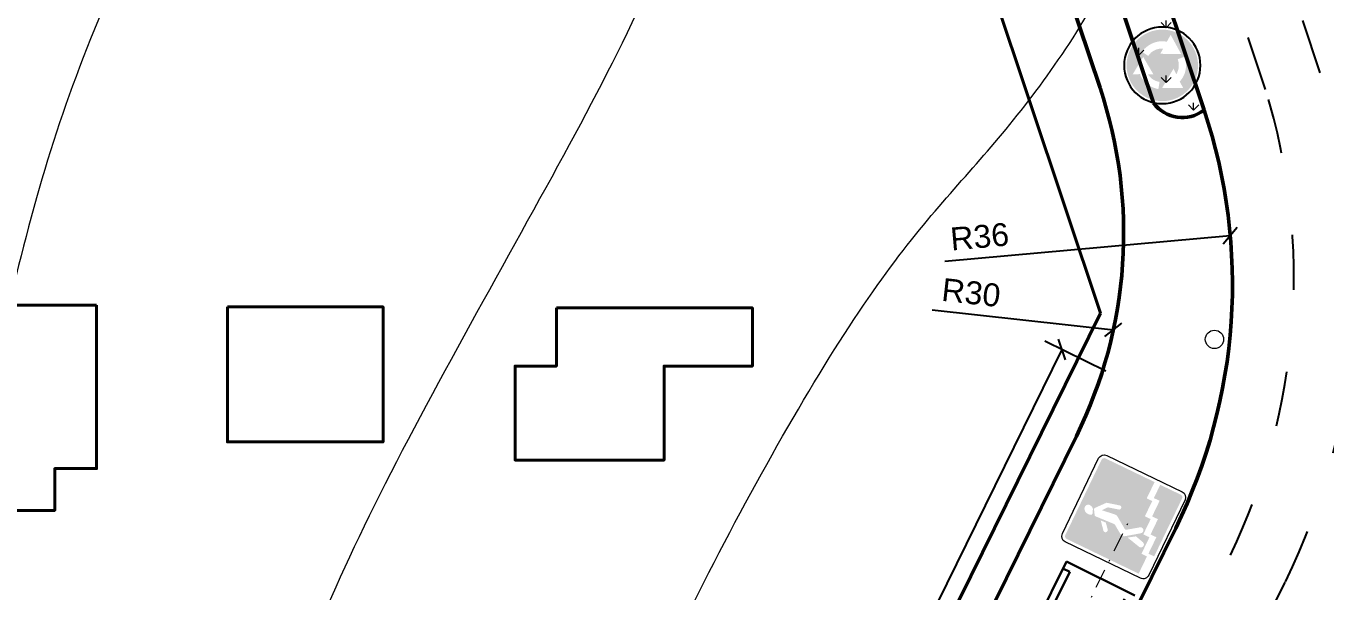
# Model space of a CAD drawing. Header units: millimetres. Extents: x -2123 to 33349, y -614 to 835.
# Drawn here: x -105.2 to -20.1, y 377.9 to 415 of the extents above; entities that cross this region are included whole.
import ezdxf

# ---------------------------------------------------------------- set-up
doc = ezdxf.new("R2010")
doc.units = ezdxf.units.MM
doc.linetypes.add('ACAD_ISO03W100', pattern=[30, 12, -18])
doc.linetypes.add('DASHDOT', pattern=[25.4, 12.7, -6.35, 0, -6.35])
doc.layers.get('0').update_dxf_attribs({"lineweight": 15})
for name, color, linetype, lineweight in [('Горизонталі', 7, 'Continuous', 18), ('Дор. Розм.', 7, 'Continuous', 50), ('Забудова', 40, 'Continuous', 40), ('поздовжній профіль', 250, 'Continuous', 15), ('Пішохідні переходи', 7, 'Continuous', 13), ('Текст', 7, 'Continuous', 15), ('Червоні лінії', 10, 'Continuous', 40)]:
    doc.layers.add(name, color=color, linetype=linetype, lineweight=lineweight)
doc.layers.add('Дорожні знаки', color=7, linetype='Continuous')
doc.layers.add('Розмітка', color=7, linetype='ACAD_ISO03W100')
doc.layers.add('Озелення', color=7, linetype='Continuous', lineweight=15, true_color=0x2bad00)
doc.styles.get("Standard").update_dxf_attribs({"font": 'arial.ttf'})
doc.dimstyles.new('ISO-25', dxfattribs={"dimtxt": 1.5, "dimasz": 1, "dimexe": 1.25, "dimexo": 0.625, "dimtad": 3, "dimtxsty": 'Standard', "dimblk": 'OBLIQUE', "dimcen": 2.5, "dimadec": 0, "dimazin": 0, "dimtfac": 1, "dimtmove": 1, "dimatfit": 3, "dimfxl": 1, "dimarcsym": 0})

# ---------------------------------------------------------------- blocks, each defined once
blk = doc.blocks.new('_Oblique')
at = {"color": 0, "linetype": 'ByBlock', "lineweight": -2}
blk.add_line((-0.5, -0.5), (0.5, 0.5), dxfattribs=at)
blk = doc.blocks.new('*D223')
at = {"layer": 'Defpoints', "color": 0, "transparency": 16777216}
for p in [(-63.806, 398.42), (-33.99, 395.109)]:
    blk.add_point(p, dxfattribs=at)
at = {"layer": 'Текст', "color": 0, "lineweight": -2, "transparency": 16777216}
blk.add_line((-45.86, 396.427), (-33.99, 395.109), dxfattribs=at)
at = {"layer": 'Текст', "color": 0, "lineweight": -2, "transparency": 16777216, "rotation": 353.6641130368559}
blk.add_blockref('_Oblique', (-33.99, 395.109), dxfattribs=at)
at = {"layer": 'Текст', "color": 0, "transparency": 16777216, "insert": (-43.307, 397.544), "char_height": 1.5, "attachment_point": 5, "rotation": 353.66411}
blk.add_mtext('R30', dxfattribs=at)
blk = doc.blocks.new('*D224')
at = {"layer": 'Defpoints', "color": 0, "transparency": 16777216}
for p in [(-26.332, 401.282), (-62.188, 398.071)]:
    blk.add_point(p, dxfattribs=at)
at = {"layer": 'Текст', "color": 0, "lineweight": -2, "transparency": 16777216}
blk.add_line((-45.034, 399.607), (-26.332, 401.282), dxfattribs=at)
at = {"layer": 'Текст', "color": 0, "lineweight": -2, "transparency": 16777216, "rotation": 5.118190706992529}
blk.add_blockref('_Oblique', (-26.332, 401.282), dxfattribs=at)
at = {"layer": 'Текст', "color": 0, "transparency": 16777216, "insert": (-42.751, 401.209), "char_height": 1.5, "attachment_point": 5, "rotation": 5.11819}
blk.add_mtext('R36', dxfattribs=at)
blk = doc.blocks.new('*D263')
at = {"layer": 'Defpoints', "color": 0, "transparency": 16777216}
for p in [(-33.927, 392.134), (-64.688, 338.381), (-61.257, 336.69)]:
    blk.add_point(p, dxfattribs=at)
at = {"layer": 'Текст', "color": 0, "lineweight": -2, "transparency": 16777216}
for p, q in [((-34.488, 392.41), (-38.479, 394.378)), ((-37.358, 393.825), (-64.688, 338.381)), ((-61.818, 336.966), (-65.809, 338.933))]:
    blk.add_line(p, q, dxfattribs=at)
for p, rotation in [((-37.358, 393.825), 63.76013394622103), ((-64.688, 338.381), 243.7601339462211)]:
    blk.add_blockref('_Oblique', p, dxfattribs=dict(at, rotation=rotation))
at = {"layer": 'Текст', "color": 0, "transparency": 16777216, "insert": (-52.392, 366.778), "char_height": 1.5, "attachment_point": 5, "rotation": 63.76013}
blk.add_mtext('61,81', dxfattribs=at)
blk = doc.blocks.new('4-3')
h = blk.add_hatch(color=5)
h.paths.add_polyline_path([(0.23, 0, 1), (6.77, 0, 1)])
h.paths.add_polyline_path([(2.02, 1.63), (2.14, 1.73), (2.25, 1.81), (2.38, 1.89), (2.55, 1.98), (2.69, 2.04), (2.81, 2.08), (2.92, 2.12), (3.06, 2.15), (3.14, 2.16), (3.25, 1.51), (3.13, 1.49), (2.96, 1.44), (2.82, 1.38), (2.69, 1.31), (2.6, 1.25), (2.51, 1.19), (2.4, 1.08), (2.3, 0.98), (2.22, 0.87), (2.18, 0.81), (2.68, 0.81), (1.75, -0.77), (0.79, 0.82), (1.48, 0.8), (1.52, 0.97), (1.59, 1.1), (1.68, 1.24), (1.8, 1.4), (1.92, 1.53)], flags=16)
h.paths.add_polyline_path([(3.49, 2.06), (5.4, 2.06), (5.1, 1.47), (5.2, 1.35), (5.32, 1.19), (5.44, 0.99), (5.55, 0.74), (5.61, 0.53), (5.65, 0.32), (5.67, 0.16), (5.68, -0.06), (5.65, -0.3), (5.6, -0.57), (5.54, -0.76), (5.52, -0.79), (4.91, -0.56), (4.96, -0.4), (5, -0.24), (5.01, -0.08), (5.01, 0.02), (5.01, 0.14), (4.99, 0.28), (4.97, 0.38), (4.91, 0.54), (4.86, 0.66), (4.82, 0.75), (4.78, 0.81), (4.53, 0.3)], flags=16)
h.paths.add_polyline_path([(2.21, -0.86), (2.31, -1), (2.49, -1.19), (2.68, -1.32), (2.95, -1.45), (3.21, -1.52), (3.34, -1.54), (3.56, -1.54), (3.57, -1.52), (3.31, -1.06), (5.23, -1.03), (4.27, -2.79), (3.91, -2.16), (3.74, -2.19), (3.37, -2.2), (3.11, -2.18), (2.75, -2.08), (2.54, -1.99), (2.3, -1.86), (2.1, -1.71), (1.89, -1.54), (1.77, -1.39), (1.65, -1.24)], flags=16)
at = {"color": 5}
blk.add_circle((3.5, 0), 3.5, dxfattribs=at)
blk = doc.blocks.new('столб')
at = {"layer": 'поздовжній профіль', "color": 160}
for points in [[(-500, 0, 0, 0, 0), (-1000, 0, 350, 0, 0), (-1700, 0, 0, 0, 0)], [(500, 0, 0, 0, 0), (1000, 0, 350, 0, 0), (1700, 0, 0, 0, 0)]]:
    blk.add_lwpolyline(points, format="xyseb", dxfattribs=at)
blk.add_circle((0, 0), 500, dxfattribs=at)
blk = doc.blocks.new('5-17-1')
h = blk.add_hatch(color=5)
h.paths.add_polyline_path([(6.742, 3.041, 0.414214), (6.531, 3.252), (0.45, 3.252, 0.414214), (0.239, 3.041), (0.239, -0.931), (1.554, -0.931), (1.554, -1.375), (2.787, -1.375), (2.787, -1.842), (4.019, -1.842), (4.019, -2.334), (5.351, -2.334), (5.351, -2.777), (6.742, -2.777)])
h.paths.add_polyline_path([(4.433, 2.357), (4.396, 2.225), (4.345, 2.16), (4.264, 2.138), (4.116, 2.195), (3.933, 2.276), (3.869, 2.342), (3.804, 2.488), (3.796, 2.59), (3.796, 2.656), (3.848, 2.751), (3.891, 2.81), (3.994, 2.853), (4.104, 2.861), (4.228, 2.817), (4.382, 2.663), (4.425, 2.539)], flags=16)
h.paths.add_polyline_path([(4.34, 1.911), (4.348, 1.865), (4.268, 0.457, 0.163851), (4.319, 0.272), (4.714, -0.315, -0.317132), (4.706, -0.719), (4.029, -1.643, -0.900401), (3.638, -1.441), (4.259, -0.578, 0.312757), (4.26, -0.464), (3.66, 0.427, -0.184538), (3.612, 0.636), (3.75, 1.635), (3.409, 1.37), (3.375, 1.326), (3.358, 1.293), (3.164, 0.533), (3.134, 0.486), (3.073, 0.447), (3.025, 0.441), (2.96, 0.45), (2.908, 0.485), (2.881, 0.524), (2.867, 0.561), (2.872, 0.63), (3.113, 1.573), (3.824, 2.173), (3.864, 2.189), (3.901, 2.192), (3.948, 2.176), (4.307, 1.948)], flags=16)
h.paths.add_polyline_path([(5.071, 0.862), (5.095, 0.777), (5.074, 0.697), (5.013, 0.634), (4.932, 0.608), (4.846, 0.632), (4.435, 0.989), (4.455, 1.391)], flags=16)
h.paths.add_polyline_path([(4.726, -0.918), (4.98, -1.996, -0.855356), (4.551, -2.074), (4.384, -1.421)], flags=16)
h.paths.add_polyline_path([(5.129, -2.788), (3.798, -2.788), (3.798, -2.321), (2.565, -2.321), (2.565, -1.853), (1.308, -1.853), (1.308, -1.388), (0.239, -1.388), (0.239, -3.041, 0.414214), (0.45, -3.252), (5.12, -3.252)])
at = {"color": 5}
for p, q in [((0, 3.041), (0, -3.041)), ((6.531, 3.491), (0.45, 3.491)), ((6.981, -3.041), (6.981, 3.041)), ((0.45, -3.491), (6.531, -3.491))]:
    blk.add_line(p, q, dxfattribs=at)
for centre, start, end in [((0.45, 3.041), 90, 180), ((6.531, 3.041), 0, 90), ((0.45, -3.041), 180, 270), ((6.531, -3.041), 270, 0)]:
    blk.add_arc(centre, 0.45, start, end, dxfattribs=at)

msp = doc.modelspace()

# ---------------------------------------------------------------- hatches: boundary and pattern name
at = {"layer": 'Озелення'}
h = msp.add_hatch(dxfattribs=at)
h.set_pattern_fill('GRASS', color=0, scale=0.1)
edge = h.paths.add_edge_path()
edge.add_line((-55.252, 490.812), (-58.098, 489.86))
edge.add_line((-58.098, 489.86), (-31.369, 409.963))
edge.add_arc((-29.473, 411.388), 2.372, 216.93181, 306.93181)
edge.add_line((-28.048, 409.492), (-55.252, 490.812))

# ---------------------------------------------------------------- linework, layer by layer
at = {"color": 0, "lineweight": 30}
msp.add_line((-36.845, 379.269), (-37.291, 379.49), dxfattribs=at)
at = {"layer": 'Горизонталі', "color": 0}
for points, knots in [([(-50.59, 529.418), (-51.071, 528.896), (-55.252, 524.086), (-60.194, 513.565), (-74.375, 466.072), (-82.989, 448.36), (-98.234, 421.955), (-105.212, 403.722), (-109.263, 381.889), (-119.167, 367.933), (-140.263, 359.435), (-154.621, 355.588), (-170.651, 346.323), (-173.866, 344.819, 249), (-178.204, 334.38, 249), (-169.824, 321.496, 249), (-171.046, 309.727, 249), (-181.05, 296.285, 249), (-215.776, 276.236, 249), (-216.386, 275.884, 249), (-217.005, 275.527, 249), (-217.634, 275.167, 249), (-218.029, 274.94, 249), (-218.427, 274.712, 249), (-218.83, 274.482, 249)], [10.875411, 10.875411, 10.875411, 10.875411, 11, 12, 13, 14, 15, 16, 17, 18, 19, 20, 20, 20, 21, 22, 23, 24, 24, 24, 24.017573, 24.017573, 24.017573, 24.028612, 24.028612, 24.028612, 24.028612]), ([(95.551, 508.478), (89.987, 512.71), (75.298, 514.216), (55.304, 512.427), (35.449, 505.796), (33.26, 504.939), (10.751, 503.138), (-7.481, 503.138), (-24.363, 499.987), (-38.768, 488.733), (-45.746, 473.877), (-59.927, 426.383), (-68.541, 408.671), (-83.786, 382.266), (-90.764, 364.034), (-94.815, 342.2), (-104.719, 328.245), (-125.815, 319.746), (-140.173, 315.899), (-156.203, 306.635), (-159.418, 305.131, 249), (-163.756, 294.691, 249), (-155.376, 281.808, 249), (-156.598, 270.039, 249), (-166.602, 256.596, 249), (-201.328, 236.547, 249)], [3.25659, 3.25659, 3.25659, 3.25659, 4, 5, 6, 7, 8, 9, 10, 11, 12, 13, 14, 15, 16, 17, 18, 19, 20, 20, 20, 21, 22, 23, 24, 24, 24, 24]), ([(-155.213, 226.947), (-137.228, 237.331), (-120.488, 246.996), (-110.484, 260.439), (-109.262, 272.207), (-112.107, 282.824), (-112.107, 295.879), (-102.203, 308.934), (-84.196, 323.565), (-75.794, 338.118), (-70.668, 357.245), (-61.237, 378.711), (-49.314, 399.363), (-41.854, 406.822), (-33.776, 417.651), (-27.474, 434.533), (-18.02, 443.987), (5.501, 457.567), (21.148, 461.759), (35.763, 476.374), (51.607, 483.039), (65.3, 483.039), (74.116, 483.039), (81.63, 470.024), (90.998, 449.651), (102.815, 432.019), (115.945, 425.829), (128.211, 429.116), (139.392, 429.116), (143.626, 418.53), (143.626, 402.399), (139.499, 382.891), (134.997, 357.193), (131.621, 333.934), (122.898, 313.97), (116.083, 301.893), (113.274, 295.351)], [0, 0, 0, 0, 1, 2, 3, 4, 5, 6, 7, 8, 9, 10, 11, 12, 13, 14, 15, 16, 17, 18, 19, 20, 21, 22, 23, 24, 25, 26, 27, 28, 29, 30, 31, 32, 33, 33.826839, 33.826839, 33.826839, 33.826839]), ([(81.201, 219.063), (79.484, 220.657), (75.535, 225.386), (71.597, 235.271), (71.597, 249.901), (82.102, 264.532), (84.519, 273.555), (84.519, 290.98), (89.152, 308.271), (98.752, 324.898), (102.562, 339.119), (98.483, 346.184), (90.355, 364.134), (79.288, 376.889), (67.442, 383.728), (46.79, 395.651), (27.893, 398.835), (14.401, 395.22), (5.759, 388.893), (-2.4, 380.734), (-21.064, 373.7), (-35.882, 368.26), (-45.261, 358.882), (-49.387, 349.503), (-55.577, 332.996), (-65.604, 315.63), (-80.137, 301.097), (-87.077, 294.157), (-88.778, 290.417), (-87.652, 282.164), (-84.276, 278.6), (-79.739, 270.742), (-76.972, 260.416), (-79.024, 247.463), (-81.316, 238.909), (-84.651, 233.583), (-92.547, 229.024), (-101.908, 229.024), (-114.475, 229.024), (-126.292, 229.024), (-133.42, 229.024), (-143.549, 229.024), (-148.622, 228.28)], [3.429277, 3.429277, 3.429277, 3.429277, 4, 5, 6, 7, 8, 9, 10, 11, 12, 13, 14, 15, 16, 17, 18, 19, 20, 21, 22, 23, 24, 25, 26, 27, 28, 29, 30, 31, 32, 33, 34, 35, 36, 37, 38, 39, 40, 41, 42, 43, 43, 43, 43])]:
    msp.add_open_spline(points, degree=3, knots=knots, dxfattribs=at)
at = {"layer": 'Дор. Розм.', "color": 0}
for p, q in [((-28.048, 409.492), (-55.252, 490.812)), ((-31.369, 409.963), (-58.098, 489.86)), ((-34.864, 410.955), (-60.943, 488.908)), ((-61.965, 336.389), (-36.413, 388.16)), ((-53.797, 333.733), (-29.906, 382.137))]:
    msp.add_line(p, q, dxfattribs=at)
for centre, radius, start, end in [((-63.315, 401.437), 30, 333.73078, 18.49686), ((-29.473, 411.388), 2.372, 216.93181, 306.93181), ((-62.188, 398.071), 36, 333.73078, 18.49686)]:
    msp.add_arc(centre, radius, start, end, dxfattribs=at)
at = {"layer": 'Забудова', "color": 0}
for points in [[(-100.613, 396.736), (-100.613, 386.032), (-103.349, 386.032), (-103.349, 383.294), (-107.079, 383.294), (-107.079, 396.736)], [(-92.034, 396.612), (-92.034, 387.775), (-81.837, 387.775), (-81.837, 396.612)], [(-70.48, 396.543), (-70.48, 392.742), (-73.192, 392.742), (-73.192, 386.588), (-63.428, 386.588), (-63.428, 392.742), (-57.641, 392.742), (-57.641, 396.543)]]:
    msp.add_lwpolyline(points, close=True, dxfattribs=at)
at = {"layer": 'Пішохідні переходи', "color": 0, "linetype": 'DASHDOT', "ltscale": 0.1}
msp.add_line((-55.019, 338.048), (-32.834, 382.861), dxfattribs=at)
at = {"layer": 'Пішохідні переходи', "color": 0, "lineweight": 30}
for q in [(-48.373, 357.101), (-32.59, 377.721)]:
    msp.add_line((-37.069, 379.938), q, dxfattribs=at)
msp.add_lwpolyline([(-36.845, 379.269), (-47.706, 357.329), (-44.121, 355.554), (-33.26, 377.495)], dxfattribs=at)
at = {"layer": 'Розмітка', "color": 0}
msp.add_line((-25.731, 372.521), (-22.733, 378.597), dxfattribs=at)
at = {"layer": 'Розмітка', "color": 0, "ltscale": 0.3}
for points in [[(-20.432, 411.941), (-47.666, 493.35)], [(-24.018, 410.84), (-51.222, 492.16)]]:
    msp.add_lwpolyline(points, dxfattribs=at)
msp.add_lwpolyline([(-208.32, 306.987), (-170.372, 309.596, -0.017163), (-168.314, 309.667), (-86.079, 309.667, 0.285475), (-50.21, 331.963), (-26.319, 380.367)], format="xyb", dxfattribs=at)
for centre, radius, start, end in [((-62.187, 398.071), 43.999, 333.77238, 18.37577), ((-63.886, 398.528), 41.726, 334.19944, 17.16137), ((11.699, 330.868), 56, 80.13144, 131.94356), ((11.699, 330.868), 52, 17.40034, 198.51424), ((11.699, 330.868), 48, 17.17522, 198.58059)]:
    msp.add_arc(centre, radius, start, end, dxfattribs=at)
at = {"layer": 'Червоні лінії', "color": 0}
for p, q in [((-34.836, 396.213), (-65.352, 487.433)), ((-68.829, 327.34), (-34.836, 396.213))]:
    msp.add_line(p, q, dxfattribs=at)

# ---------------------------------------------------------------- block references
at = {"color": 0, "xscale": 0.001200000000244472, "yscale": 0.001200000000244472, "zscale": 0.001200000000244472, "rotation": 89.22480644271343}
msp.add_blockref('столб', (-27.365, 394.485), dxfattribs=at)
at = {"color": 0, "linetype": 'Continuous', "xscale": -0.9, "yscale": 0.9, "zscale": 0.9, "rotation": 64.28679912949134}
msp.add_blockref('5-17-1', (-31.951, 385.703), dxfattribs=at)
at = {"layer": 'Дорожні знаки', "color": 0, "linetype": 'Continuous', "xscale": -0.7155104595155694, "yscale": 0.7155104595155694, "zscale": 0.7155104595155694, "rotation": 180}
msp.add_blockref('4-3', (-33.288, 412.426), dxfattribs=at)

# ---------------------------------------------------------------- dimensions: what is measured, and where the dimension line sits
at = {"layer": 'Текст', "color": 0}
for center, mpoint, picture, middle in [((-62.188, 398.071), (-26.332, 401.282), '*D224', (-42.627, 399.823)), ((-63.806, 398.42), (-33.99, 395.109), '*D223', (-43.46, 396.161))]:
    dim = msp.add_radius_dim(center=center, mpoint=mpoint, dimstyle='ISO-25', dxfattribs=at)
    dim.commit()
    dim.dimension.update_dxf_attribs({"geometry": picture, "text_midpoint": middle, "dimtype": 164})
dim = msp.add_linear_dim(base=(-64.688, 338.381), p1=(-33.927, 392.134), p2=(-61.257, 336.69), angle=243.76013, dimstyle='ISO-25', dxfattribs=at)
dim.commit()
dim.dimension.update_dxf_attribs({"geometry": '*D263', "text_midpoint": (-51.023, 366.103), "dimtype": 161})

doc.saveas('drawing.dxf')
